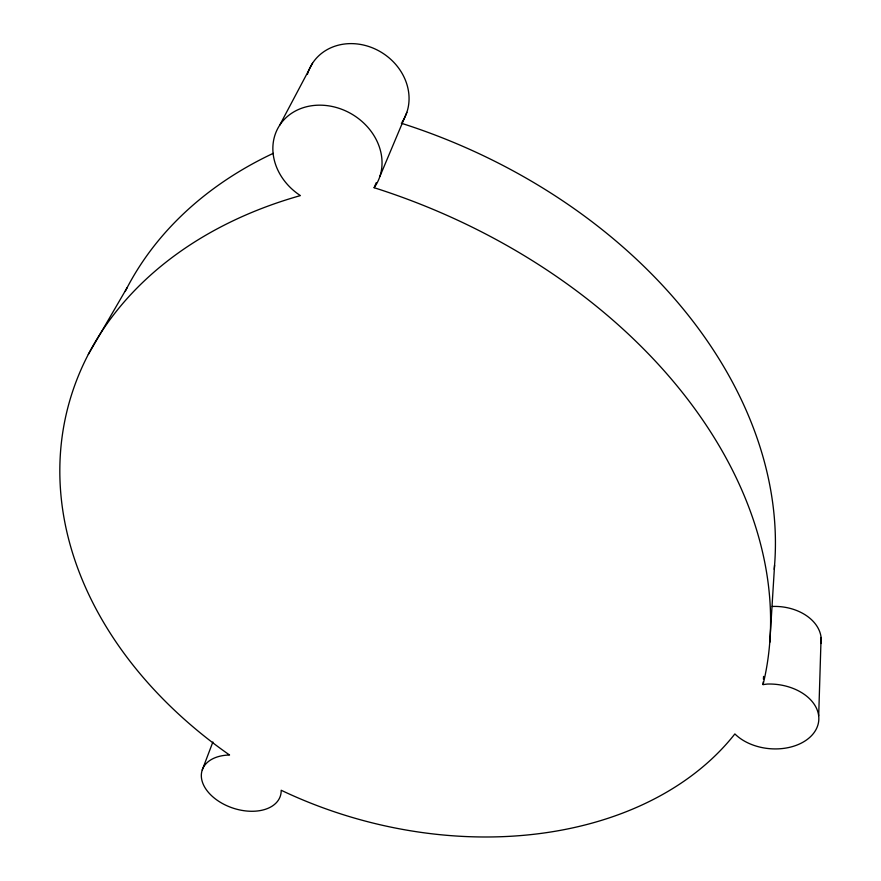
<?xml version="1.0" encoding="UTF-8"?>
<svg xmlns="http://www.w3.org/2000/svg" width="881" height="881" viewBox="0 0 881 881"><rect width="100%" height="100%" fill="white"/><g stroke="black" fill="none" stroke-linecap="round" stroke-linejoin="round"><path stroke-width="1.32" d="M818.691 715.857L821.092 637.481M769.796 642.348L774.575 565.206M763.056 684.592A505.265 361.43 20.4 0 0 374.128 187.708A56.659 48.191 30.6 0 0 355.329 116.325A56.659 48.191 30.6 0 0 280.268 124.364A56.659 48.191 30.6 0 0 300.399 195.604A441.678 331.939 14 0 0 229.545 755.006A41.176 26.309 18.4 0 0 202.145 781.249A41.176 26.309 18.4 0 0 245.623 810.916A41.176 26.309 18.4 0 0 281.193 790.257A355.263 259.344 15.8 0 0 734.875 733.928A46.572 32.322 5 0 0 814.87 731.483A46.572 32.322 5 0 0 767.472 684.041L763.056 684.592L763.232 681.872M763.409 679.152L763.585 676.421M202.256 769.95L212.883 741.989M374.128 187.708L376.264 182.653M379.843 176.563L406.835 112.383M279.706 125.19L312.513 63.245M88.32 354.393L127.051 287.801M401.307 123.23A481.698 357.785 20.8 0 1 774.223 569.346M307.392 74.445A53.587 46.814 33 0 1 377.09 49.942A53.587 46.814 33 0 1 402.066 122.129M772.274 606.458A44.435 32.068 4.2 0 1 820.993 643.504M125.168 291.49A420.336 327.413 13.9 0 1 273.253 153.327"/></g></svg>
